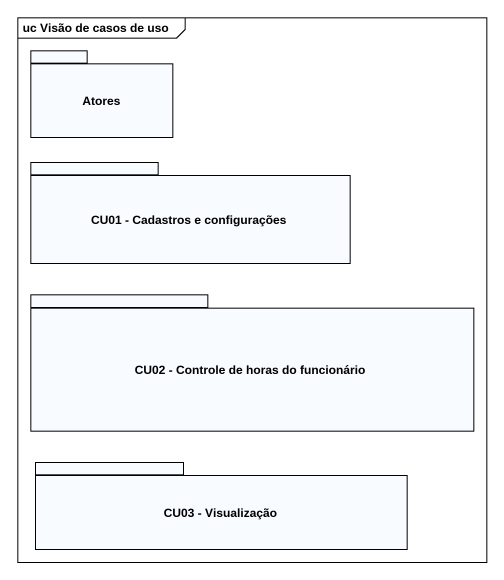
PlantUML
@startuml
mainframe uc Visão de casos de uso
package Atores {
}
package "CU01 - Cadastros e configurações" as CU01_Cadastros_e {
}
package "CU02 - Controle de horas do funcionário" as CU02_Controle_de_horas_do {
}
package "CU03 - Visualização" as CU03_Visualização {
}
@enduml
